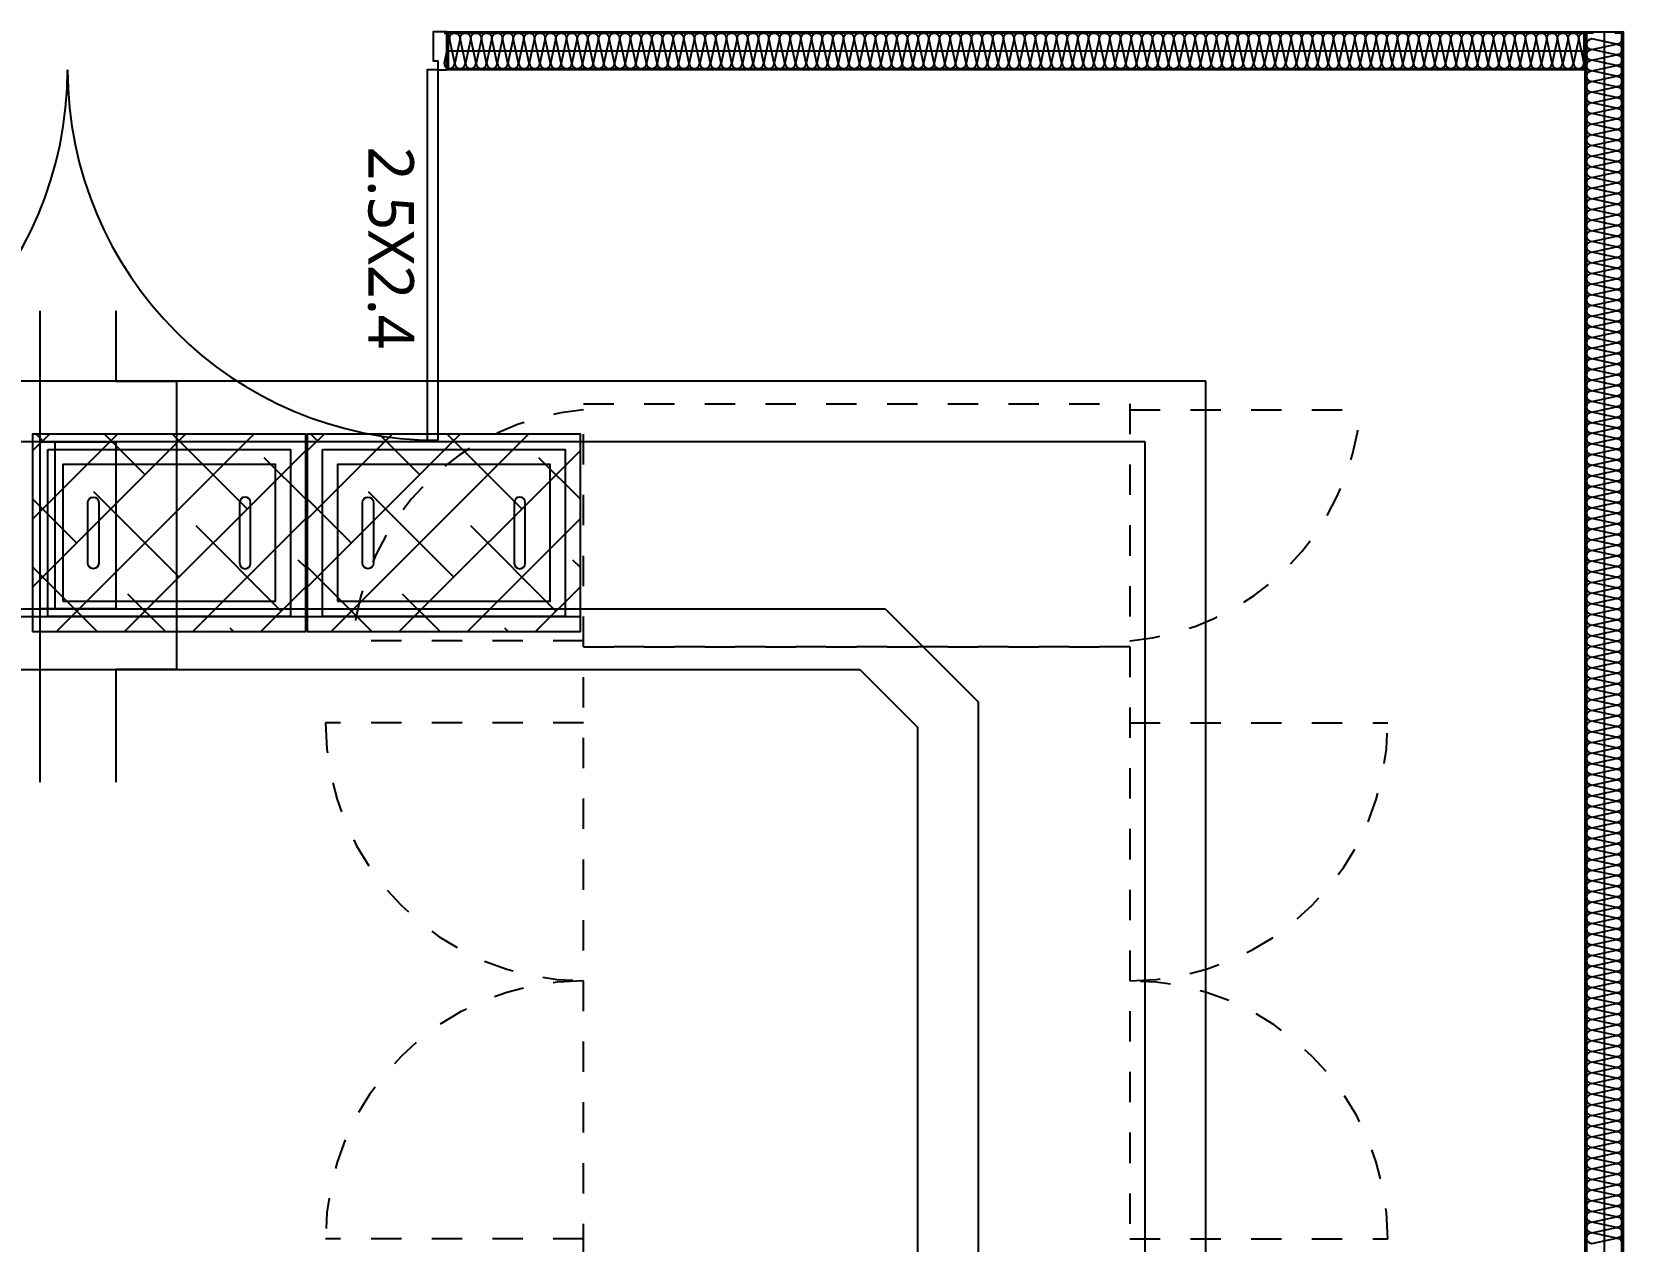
# Model space of a CAD drawing. Header units: millimetres. Extents: x 9 to 147, y 4 to 115.
# Drawn here: x 67.38 to 72.62, y 52.34 to 56.33 of the extents above; entities that cross this region are included whole.
import ezdxf

# ---------------------------------------------------------------- set-up
doc = ezdxf.new("R2010")
doc.units = ezdxf.units.MM
doc.header["$LTSCALE"] = 200
doc.linetypes.add('XR-PLAN$0$CEN-GAUN', pattern=[32.2, 30, -1, 0.2, -1])
doc.linetypes.add('XR-PLAN$0$HIDDEN', pattern=[0.375, 0.25, -0.125])
doc.layers.get('DEFPOINTS').update_dxf_attribs({"color": 137})
for name, color, linetype in [('XR-PLAN$0$0DOOR', 252, 'Continuous'), ('XR-PLAN$0$0DOOR-OPEN', 252, 'Continuous'), ('XR-PLAN$0$CEN', 252, 'XR-PLAN$0$CEN-GAUN'), ('XR-PLAN$0$ELE-5', 252, 'Continuous'), ('XR-PLAN$0$ELE-6', 252, 'Continuous'), ('XR-PLAN$0$ELE-7', 252, 'Continuous'), ('XR-PLAN$0$ETC-8', 252, 'Continuous'), ('XR-PLAN$0$HAT', 252, 'Continuous'), ('XR-PLAN$0$HAT-INS', 252, 'Continuous'), ('XR-PLAN$0$Panel', 252, 'Continuous'), ('XR-PLAN$0$수배전반', 252, 'XR-PLAN$0$HIDDEN'), ('XR-PLAN$0$장비', 252, 'XR-PLAN$0$HIDDEN')]:
    doc.layers.add(name, color=color, linetype=linetype)
doc.layers.add('XR-PLAN$0$TXT-1', color=137, linetype='Continuous', plot=False)
doc.styles.add('XR-PLAN$0$XREF-A-PLAN$0$스타일1', font='MALGUN_0.TTF')

# ---------------------------------------------------------------- blocks, each defined once
blk = doc.blocks.new('XR-PLAN$0$전기트렌치')
at = {"layer": 'XR-PLAN$0$HAT'}
h = blk.add_hatch(dxfattribs=at)
h.set_pattern_fill('ANSI38', color=256, scale=50)
h.set_pattern_definition([(45, (-42926.72, -52223.58), (-112.2532, 112.2532), []), (135, (-42926.72, -52223.58), (-336.7596, 112.2532), [396.875, -238.125])])
h.paths.add_polyline_path([(-2965.3, -175), (-3865.3, -175), (-3865.3, -825), (-2965.3, -825)])
h = blk.add_hatch(dxfattribs=at)
h.set_pattern_fill('ANSI38', color=256, scale=50)
h.set_pattern_definition([(45, (-42021.72, -52223.58), (-112.2532, 112.2532), []), (135, (-42021.72, -52223.58), (-336.7596, 112.2532), [396.875, -238.125])])
h.paths.add_polyline_path([(-2060.3, -175), (-2960.3, -175), (-2960.3, -825), (-2060.3, -825)])
at = {"layer": 'XR-PLAN$0$ELE-5'}
blk.add_lwpolyline([(-5675.3, -775), (-2060.3, -775), (-2060.3, -175)], dxfattribs=at)
for points in [[(-3865.3, -825), (-2965.3, -825), (-2965.3, -175), (-3865.3, -175)], [(-2960.3, -825), (-2060.3, -825), (-2060.3, -175), (-2960.3, -175)]]:
    blk.add_lwpolyline(points, close=True, dxfattribs=at)
at = {"layer": 'XR-PLAN$0$ELE-6', "ltscale": 0.5}
for points in [[(-3815.3, -225), (-3015.3, -225), (-3015.3, -775), (-3815.3, -775)], [(-2910.3, -225), (-2110.3, -225), (-2110.3, -775), (-2910.3, -775)], [(-3765.3, -725), (-3065.3, -725), (-3065.3, -275), (-3765.3, -275)], [(-2860.3, -725), (-2160.3, -725), (-2160.3, -275), (-2860.3, -275)]]:
    blk.add_lwpolyline(points, close=True, dxfattribs=at)
at = {"layer": 'XR-PLAN$0$ELE-6'}
for points in [[(-3683.3, -600), (-3683.3, -400, -1), (-3647.3, -400), (-3647.3, -600, -1)], [(-3147.3, -600), (-3147.3, -400, 1), (-3183.3, -400), (-3183.3, -600, 1)], [(-2778.3, -600), (-2778.3, -400, -1), (-2742.3, -400), (-2742.3, -600, -1)], [(-2242.3, -600), (-2242.3, -400, 1), (-2278.3, -400), (-2278.3, -600, 1)]]:
    blk.add_lwpolyline(points, format="xyb", close=True, dxfattribs=at)
at = {"layer": 'XR-PLAN$0$ELE-7'}
for points in [[(-200, -200), (-6725, -200), (-6725, -9493.2), (-7031.8, -9800), (-8550, -9800), (-8550, -10350), (-7031.8, -10350), (-6725, -10656.8), (-6725, -12575), (-6175, -12575), (-6175, -12056.8), (-5868.2, -11750), (-200, -11750), (-200, -9956.8), (106.8, -9650), (1250, -9650), (1250, -9100), (106.8, -9100), (-200, -8793.2)], [(-1056.8, -750), (-750, -1056.8), (-750, -10893.2), (-1056.8, -11200), (-5868.2, -11200), (-6175, -10893.2), (-6175, -1056.8), (-5868.2, -750)]]:
    blk.add_lwpolyline(points, close=True, dxfattribs=at)
at = {"layer": 'XR-PLAN$0$ETC-8'}
for points in [[(0, 0), (-6925, 0), (-6925, -9410.3), (-7114.7, -9600), (-8550, -9600), (-8550, -10550), (-7114.7, -10550), (-6925, -10739.7), (-6925, -12575), (-5975, -12575), (-5975, -12139.7), (-5785.3, -11950), (0, -11950), (0, -10039.7), (189.7, -9850), (1250, -9850), (1250, -8900), (189.7, -8900), (0, -8710.3)], [(-1139.7, -950), (-950, -1139.7), (-950, -10810.3), (-1139.7, -11000), (-5785.3, -11000), (-5975, -10810.3), (-5975, -1139.7), (-5785.3, -950)]]:
    blk.add_lwpolyline(points, close=True, dxfattribs=at)
blk = doc.blocks.new('*U117')
at = {"layer": 'XR-PLAN$0$HAT-INS'}
for points in [[(-2154.2, 0, -0.414214), (-2169.2, 15), (-2154.2, 85, 1), (-2184.2, 85), (-2169.2, 15, -0.414214), (-2184.2, 0, 0.414214)], [(-2124.2, 0, -0.414214), (-2139.2, 15), (-2124.2, 85, 1), (-2154.2, 85), (-2139.2, 15, -0.414214), (-2154.2, 0, 0.414214)], [(-2094.2, 0, -0.414214), (-2109.2, 15), (-2094.2, 85, 1), (-2124.2, 85), (-2109.2, 15, -0.414214), (-2124.2, 0, 0.414214)], [(-2064.2, 0, -0.414214), (-2079.2, 15), (-2064.2, 85, 1), (-2094.2, 85), (-2079.2, 15, -0.414214), (-2094.2, 0, 0.414214)], [(-2034.2, 0, -0.414214), (-2049.2, 15), (-2034.2, 85, 1), (-2064.2, 85), (-2049.2, 15, -0.414214), (-2064.2, 0, 0.414214)], [(-2004.2, 0, -0.414214), (-2019.2, 15), (-2004.2, 85, 1), (-2034.2, 85), (-2019.2, 15, -0.414214), (-2034.2, 0, 0.414214)], [(-1974.2, 0, -0.414214), (-1989.2, 15), (-1974.2, 85, 1), (-2004.2, 85), (-1989.2, 15, -0.414214), (-2004.2, 0, 0.414214)], [(-1944.2, 0, -0.414214), (-1959.2, 15), (-1944.2, 85, 1), (-1974.2, 85), (-1959.2, 15, -0.414214), (-1974.2, 0, 0.414214)], [(-1914.2, 0, -0.414214), (-1929.2, 15), (-1914.2, 85, 1), (-1944.2, 85), (-1929.2, 15, -0.414214), (-1944.2, 0, 0.414214)], [(-1884.2, 0, -0.414214), (-1899.2, 15), (-1884.2, 85, 1), (-1914.2, 85), (-1899.2, 15, -0.414214), (-1914.2, 0, 0.414214)], [(-1854.2, 0, -0.414214), (-1869.2, 15), (-1854.2, 85, 1), (-1884.2, 85), (-1869.2, 15, -0.414214), (-1884.2, 0, 0.414214)], [(-1824.2, 0, -0.414214), (-1839.2, 15), (-1824.2, 85, 1), (-1854.2, 85), (-1839.2, 15, -0.414214), (-1854.2, 0, 0.414214)], [(-1794.2, 0, -0.414214), (-1809.2, 15), (-1794.2, 85, 1), (-1824.2, 85), (-1809.2, 15, -0.414214), (-1824.2, 0, 0.414214)], [(-1764.2, 0, -0.414214), (-1779.2, 15), (-1764.2, 85, 1), (-1794.2, 85), (-1779.2, 15, -0.414214), (-1794.2, 0, 0.414214)], [(-1734.2, 0, -0.414214), (-1749.2, 15), (-1734.2, 85, 1), (-1764.2, 85), (-1749.2, 15, -0.414214), (-1764.2, 0, 0.414214)], [(-1704.2, 0, -0.414214), (-1719.2, 15), (-1704.2, 85, 1), (-1734.2, 85), (-1719.2, 15, -0.414214), (-1734.2, 0, 0.414214)], [(-1674.2, 0, -0.414214), (-1689.2, 15), (-1674.2, 85, 1), (-1704.2, 85), (-1689.2, 15, -0.414214), (-1704.2, 0, 0.414214)], [(-1644.2, 0, -0.414214), (-1659.2, 15), (-1644.2, 85, 1), (-1674.2, 85), (-1659.2, 15, -0.414214), (-1674.2, 0, 0.414214)], [(-1614.2, 0, -0.414214), (-1629.2, 15), (-1614.2, 85, 1), (-1644.2, 85), (-1629.2, 15, -0.414214), (-1644.2, 0, 0.414214)], [(-1584.2, 0, -0.414214), (-1599.2, 15), (-1584.2, 85, 1), (-1614.2, 85), (-1599.2, 15, -0.414214), (-1614.2, 0, 0.414214)], [(-1554.2, 0, -0.414214), (-1569.2, 15), (-1554.2, 85, 1), (-1584.2, 85), (-1569.2, 15, -0.414214), (-1584.2, 0, 0.414214)], [(-1524.2, 0, -0.414214), (-1539.2, 15), (-1524.2, 85, 1), (-1554.2, 85), (-1539.2, 15, -0.414214), (-1554.2, 0, 0.414214)], [(-1494.2, 0, -0.414214), (-1509.2, 15), (-1494.2, 85, 1), (-1524.2, 85), (-1509.2, 15, -0.414214), (-1524.2, 0, 0.414214)], [(-1464.2, 0, -0.414214), (-1479.2, 15), (-1464.2, 85, 1), (-1494.2, 85), (-1479.2, 15, -0.414214), (-1494.2, 0, 0.414214)], [(-1434.2, 0, -0.414214), (-1449.2, 15), (-1434.2, 85, 1), (-1464.2, 85), (-1449.2, 15, -0.414214), (-1464.2, 0, 0.414214)], [(-1404.2, 0, -0.414214), (-1419.2, 15), (-1404.2, 85, 1), (-1434.2, 85), (-1419.2, 15, -0.414214), (-1434.2, 0, 0.414214)], [(-1374.2, 0, -0.414214), (-1389.2, 15), (-1374.2, 85, 1), (-1404.2, 85), (-1389.2, 15, -0.414214), (-1404.2, 0, 0.414214)], [(-1344.2, 0, -0.414214), (-1359.2, 15), (-1344.2, 85, 1), (-1374.2, 85), (-1359.2, 15, -0.414214), (-1374.2, 0, 0.414214)], [(-1314.2, 0, -0.414214), (-1329.2, 15), (-1314.2, 85, 1), (-1344.2, 85), (-1329.2, 15, -0.414214), (-1344.2, 0, 0.414214)], [(-1284.2, 0, -0.414214), (-1299.2, 15), (-1284.2, 85, 1), (-1314.2, 85), (-1299.2, 15, -0.414214), (-1314.2, 0, 0.414214)], [(-1254.2, 0, -0.414214), (-1269.2, 15), (-1254.2, 85, 1), (-1284.2, 85), (-1269.2, 15, -0.414214), (-1284.2, 0, 0.414214)], [(-1224.2, 0, -0.414214), (-1239.2, 15), (-1224.2, 85, 1), (-1254.2, 85), (-1239.2, 15, -0.414214), (-1254.2, 0, 0.414214)], [(-1194.2, 0, -0.414214), (-1209.2, 15), (-1194.2, 85, 1), (-1224.2, 85), (-1209.2, 15, -0.414214), (-1224.2, 0, 0.414214)], [(-1164.2, 0, -0.414214), (-1179.2, 15), (-1164.2, 85, 1), (-1194.2, 85), (-1179.2, 15, -0.414214), (-1194.2, 0, 0.414214)], [(-1134.2, 0, -0.414214), (-1149.2, 15), (-1134.2, 85, 1), (-1164.2, 85), (-1149.2, 15, -0.414214), (-1164.2, 0, 0.414214)], [(-1104.2, 0, -0.414214), (-1119.2, 15), (-1104.2, 85, 1), (-1134.2, 85), (-1119.2, 15, -0.414214), (-1134.2, 0, 0.414214)], [(-1074.2, 0, -0.414214), (-1089.2, 15), (-1074.2, 85, 1), (-1104.2, 85), (-1089.2, 15, -0.414214), (-1104.2, 0, 0.414214)], [(-1044.2, 0, -0.414214), (-1059.2, 15), (-1044.2, 85, 1), (-1074.2, 85), (-1059.2, 15, -0.414214), (-1074.2, 0, 0.414214)], [(-1014.2, 0, -0.414214), (-1029.2, 15), (-1014.2, 85, 1), (-1044.2, 85), (-1029.2, 15, -0.414214), (-1044.2, 0, 0.414214)], [(-984.2, 0, -0.414214), (-999.2, 15), (-984.2, 85, 1), (-1014.2, 85), (-999.2, 15, -0.414214), (-1014.2, 0, 0.414214)], [(-954.2, 0, -0.414214), (-969.2, 15), (-954.2, 85, 1), (-984.2, 85), (-969.2, 15, -0.414214), (-984.2, 0, 0.414214)], [(-924.2, 0, -0.414214), (-939.2, 15), (-924.2, 85, 1), (-954.2, 85), (-939.2, 15, -0.414214), (-954.2, 0, 0.414214)], [(-894.2, 0, -0.414214), (-909.2, 15), (-894.2, 85, 1), (-924.2, 85), (-909.2, 15, -0.414214), (-924.2, 0, 0.414214)], [(-864.2, 0, -0.414214), (-879.2, 15), (-864.2, 85, 1), (-894.2, 85), (-879.2, 15, -0.414214), (-894.2, 0, 0.414214)], [(-834.2, 0, -0.414214), (-849.2, 15), (-834.2, 85, 1), (-864.2, 85), (-849.2, 15, -0.414214), (-864.2, 0, 0.414214)], [(-804.2, 0, -0.414214), (-819.2, 15), (-804.2, 85, 1), (-834.2, 85), (-819.2, 15, -0.414214), (-834.2, 0, 0.414214)], [(-774.2, 0, -0.414214), (-789.2, 15), (-774.2, 85, 1), (-804.2, 85), (-789.2, 15, -0.414214), (-804.2, 0, 0.414214)], [(-744.2, 0, -0.414214), (-759.2, 15), (-744.2, 85, 1), (-774.2, 85), (-759.2, 15, -0.414214), (-774.2, 0, 0.414214)], [(-714.2, 0, -0.414214), (-729.2, 15), (-714.2, 85, 1), (-744.2, 85), (-729.2, 15, -0.414214), (-744.2, 0, 0.414214)], [(-684.2, 0, -0.414214), (-699.2, 15), (-684.2, 85, 1), (-714.2, 85), (-699.2, 15, -0.414214), (-714.2, 0, 0.414214)], [(-654.2, 0, -0.414214), (-669.2, 15), (-654.2, 85, 1), (-684.2, 85), (-669.2, 15, -0.414214), (-684.2, 0, 0.414214)], [(-624.2, 0, -0.414214), (-639.2, 15), (-624.2, 85, 1), (-654.2, 85), (-639.2, 15, -0.414214), (-654.2, 0, 0.414214)], [(-594.2, 0, -0.414214), (-609.2, 15), (-594.2, 85, 1), (-624.2, 85), (-609.2, 15, -0.414214), (-624.2, 0, 0.414214)], [(-564.2, 0, -0.414214), (-579.2, 15), (-564.2, 85, 1), (-594.2, 85), (-579.2, 15, -0.414214), (-594.2, 0, 0.414214)], [(-534.2, 0, -0.414214), (-549.2, 15), (-534.2, 85, 1), (-564.2, 85), (-549.2, 15, -0.414214), (-564.2, 0, 0.414214)], [(-504.2, 0, -0.414214), (-519.2, 15), (-504.2, 85, 1), (-534.2, 85), (-519.2, 15, -0.414214), (-534.2, 0, 0.414214)], [(-474.2, 0, -0.414214), (-489.2, 15), (-474.2, 85, 1), (-504.2, 85), (-489.2, 15, -0.414214), (-504.2, 0, 0.414214)], [(-444.2, 0, -0.414214), (-459.2, 15), (-444.2, 85, 1), (-474.2, 85), (-459.2, 15, -0.414214), (-474.2, 0, 0.414214)], [(-414.2, 0, -0.414214), (-429.2, 15), (-414.2, 85, 1), (-444.2, 85), (-429.2, 15, -0.414214), (-444.2, 0, 0.414214)], [(-384.2, 0, -0.414214), (-399.2, 15), (-384.2, 85, 1), (-414.2, 85), (-399.2, 15, -0.414214), (-414.2, 0, 0.414214)], [(-354.2, 0, -0.414214), (-369.2, 15), (-354.2, 85, 1), (-384.2, 85), (-369.2, 15, -0.414214), (-384.2, 0, 0.414214)], [(-324.2, 0, -0.414214), (-339.2, 15), (-324.2, 85, 1), (-354.2, 85), (-339.2, 15, -0.414214), (-354.2, 0, 0.414214)], [(-294.2, 0, -0.414214), (-309.2, 15), (-294.2, 85, 1), (-324.2, 85), (-309.2, 15, -0.414214), (-324.2, 0, 0.414214)], [(-264.2, 0, -0.414214), (-279.2, 15), (-264.2, 85, 1), (-294.2, 85), (-279.2, 15, -0.414214), (-294.2, 0, 0.414214)], [(-234.2, 0, -0.414214), (-249.2, 15), (-234.2, 85, 1), (-264.2, 85), (-249.2, 15, -0.414214), (-264.2, 0, 0.414214)], [(-204.2, 0, -0.414214), (-219.2, 15), (-204.2, 85, 1), (-234.2, 85), (-219.2, 15, -0.414214), (-234.2, 0, 0.414214)], [(-174.2, 0, -0.414214), (-189.2, 15), (-174.2, 85, 1), (-204.2, 85), (-189.2, 15, -0.414214), (-204.2, 0, 0.414214)], [(-144.2, 0, -0.414214), (-159.2, 15), (-144.2, 85, 1), (-174.2, 85), (-159.2, 15, -0.414214), (-174.2, 0, 0.414214)], [(-114.2, 0, -0.414214), (-129.2, 15), (-114.2, 85, 1), (-144.2, 85), (-129.2, 15, -0.414214), (-144.2, 0, 0.414214)], [(-84.2, 0, -0.414214), (-99.2, 15), (-84.2, 85, 1), (-114.2, 85), (-99.2, 15, -0.414214), (-114.2, 0, 0.414214)], [(-54.2, 0, -0.414214), (-69.2, 15), (-54.2, 85, 1), (-84.2, 85), (-69.2, 15, -0.414214), (-84.2, 0, 0.414214)], [(-24.2, 0, -0.414214), (-39.2, 15), (-24.2, 85, 1), (-54.2, 85), (-39.2, 15, -0.414214), (-54.2, 0, 0.414214)], [(5.8, 0, -0.414214), (-9.2, 15), (5.8, 85, 1), (-24.2, 85), (-9.2, 15, -0.414214), (-24.2, 0, 0.414214)], [(35.8, 0, -0.414214), (20.8, 15), (35.8, 85, 1), (5.8, 85), (20.8, 15, -0.414214), (5.8, 0, 0.414214)], [(65.8, 0, -0.414214), (50.8, 15), (65.8, 85, 1), (35.8, 85), (50.8, 15, -0.414214), (35.8, 0, 0.414214)], [(95.8, 0, -0.414214), (80.8, 15), (95.8, 85, 1), (65.8, 85), (80.8, 15, -0.414214), (65.8, 0, 0.414214)], [(125.8, 0, -0.414214), (110.8, 15), (125.8, 85, 1), (95.8, 85), (110.8, 15, -0.414214), (95.8, 0, 0.414214)], [(155.8, 0, -0.414214), (140.8, 15), (155.8, 85, 1), (125.8, 85), (140.8, 15, -0.414214), (125.8, 0, 0.414214)], [(185.8, 0, -0.414214), (170.8, 15), (185.8, 85, 1), (155.8, 85), (170.8, 15, -0.414214), (155.8, 0, 0.414214)], [(215.8, 0, -0.414214), (200.8, 15), (215.8, 85, 1), (185.8, 85), (200.8, 15, -0.414214), (185.8, 0, 0.414214)], [(245.8, 0, -0.414214), (230.8, 15), (245.8, 85, 1), (215.8, 85), (230.8, 15, -0.414214), (215.8, 0, 0.414214)], [(275.8, 0, -0.414214), (260.8, 15), (275.8, 85, 1), (245.8, 85), (260.8, 15, -0.414214), (245.8, 0, 0.414214)], [(305.8, 0, -0.414214), (290.8, 15), (305.8, 85, 1), (275.8, 85), (290.8, 15, -0.414214), (275.8, 0, 0.414214)], [(335.8, 0, -0.414214), (320.8, 15), (335.8, 85, 1), (305.8, 85), (320.8, 15, -0.414214), (305.8, 0, 0.414214)], [(365.8, 0, -0.414214), (350.8, 15), (365.8, 85, 1), (335.8, 85), (350.8, 15, -0.414214), (335.8, 0, 0.414214)], [(395.8, 0, -0.414214), (380.8, 15), (395.8, 85, 1), (365.8, 85), (380.8, 15, -0.414214), (365.8, 0, 0.414214)], [(425.8, 0, -0.414214), (410.8, 15), (425.8, 85, 1), (395.8, 85), (410.8, 15, -0.414214), (395.8, 0, 0.414214)], [(455.8, 0, -0.414214), (440.8, 15), (455.8, 85, 1), (425.8, 85), (440.8, 15, -0.414214), (425.8, 0, 0.414214)], [(485.8, 0, -0.414214), (470.8, 15), (485.8, 85, 1), (455.8, 85), (470.8, 15, -0.414214), (455.8, 0, 0.414214)], [(515.8, 0, -0.414214), (500.8, 15), (515.8, 85, 1), (485.8, 85), (500.8, 15, -0.414214), (485.8, 0, 0.414214)], [(545.8, 0, -0.414214), (530.8, 15), (545.8, 85, 1), (515.8, 85), (530.8, 15, -0.414214), (515.8, 0, 0.414214)], [(575.8, 0, -0.414214), (560.8, 15), (575.8, 85, 1), (545.8, 85), (560.8, 15, -0.414214), (545.8, 0, 0.414214)], [(605.8, 0, -0.414214), (590.8, 15), (605.8, 85, 1), (575.8, 85), (590.8, 15, -0.414214), (575.8, 0, 0.414214)], [(635.8, 0, -0.414214), (620.8, 15), (635.8, 85, 1), (605.8, 85), (620.8, 15, -0.414214), (605.8, 0, 0.414214)], [(665.8, 0, -0.414214), (650.8, 15), (665.8, 85, 1), (635.8, 85), (650.8, 15, -0.414214), (635.8, 0, 0.414214)], [(695.8, 0, -0.414214), (680.8, 15), (695.8, 85, 1), (665.8, 85), (680.8, 15, -0.414214), (665.8, 0, 0.414214)], [(725.8, 0, -0.414214), (710.8, 15), (725.8, 85, 1), (695.8, 85), (710.8, 15, -0.414214), (695.8, 0, 0.414214)], [(755.8, 0, -0.414214), (740.8, 15), (755.8, 85, 1), (725.8, 85), (740.8, 15, -0.414214), (725.8, 0, 0.414214)], [(785.8, 0, -0.414214), (770.8, 15), (785.8, 85, 1), (755.8, 85), (770.8, 15, -0.414214), (755.8, 0, 0.414214)], [(815.8, 0, -0.414214), (800.8, 15), (815.8, 85, 1), (785.8, 85), (800.8, 15, -0.414214), (785.8, 0, 0.414214)], [(845.8, 0, -0.414214), (830.8, 15), (845.8, 85, 1), (815.8, 85), (830.8, 15, -0.414214), (815.8, 0, 0.414214)], [(875.8, 0, -0.414214), (860.8, 15), (875.8, 85, 1), (845.8, 85), (860.8, 15, -0.414214), (845.8, 0, 0.414214)], [(905.8, 0, -0.414214), (890.8, 15), (905.8, 85, 1), (875.8, 85), (890.8, 15, -0.414214), (875.8, 0, 0.414214)], [(935.8, 0, -0.414214), (920.8, 15), (935.8, 85, 1), (905.8, 85), (920.8, 15, -0.414214), (905.8, 0, 0.414214)], [(965.8, 0, -0.414214), (950.8, 15), (965.8, 85, 1), (935.8, 85), (950.8, 15, -0.414214), (935.8, 0, 0.414214)], [(995.8, 0, -0.414214), (980.8, 15), (995.8, 85, 1), (965.8, 85), (980.8, 15, -0.414214), (965.8, 0, 0.414214)], [(1025.8, 0, -0.414214), (1010.8, 15), (1025.8, 85, 1), (995.8, 85), (1010.8, 15, -0.414214), (995.8, 0, 0.414214)]]:
    blk.add_lwpolyline(points, format="xyb", dxfattribs=at)
blk = doc.blocks.new('*U118')
at = {"layer": 'XR-PLAN$0$HAT-INS'}
for points in [[(-931.975315, 0, -0.4142135624), (-946.975315, 15), (-931.975315, 85, 1), (-961.975315, 85), (-946.975315, 15, -0.4142135624), (-961.975315, 0, 0.4142135624)], [(-901.975315, 0, -0.4142135624), (-916.975315, 15), (-901.975315, 85, 1), (-931.975315, 85), (-916.975315, 15, -0.4142135624), (-931.975315, 0, 0.4142135624)], [(-871.975315, 0, -0.4142135624), (-886.975315, 15), (-871.975315, 85, 1), (-901.975315, 85), (-886.975315, 15, -0.4142135624), (-901.975315, 0, 0.4142135624)], [(-841.975315, 0, -0.4142135624), (-856.975315, 15), (-841.975315, 85, 1), (-871.975315, 85), (-856.975315, 15, -0.4142135624), (-871.975315, 0, 0.4142135624)], [(-811.975315, 0, -0.4142135624), (-826.975315, 15), (-811.975315, 85, 1), (-841.975315, 85), (-826.975315, 15, -0.4142135624), (-841.975315, 0, 0.4142135624)], [(-781.975315, 0, -0.4142135624), (-796.975315, 15), (-781.975315, 85, 1), (-811.975315, 85), (-796.975315, 15, -0.4142135624), (-811.975315, 0, 0.4142135624)], [(-751.975315, 0, -0.4142135624), (-766.975315, 15), (-751.975315, 85, 1), (-781.975315, 85), (-766.975315, 15, -0.4142135624), (-781.975315, 0, 0.4142135624)], [(-721.975315, 0, -0.4142135624), (-736.975315, 15), (-721.975315, 85, 1), (-751.975315, 85), (-736.975315, 15, -0.4142135624), (-751.975315, 0, 0.4142135624)], [(-691.975315, 0, -0.4142135624), (-706.975315, 15), (-691.975315, 85, 1), (-721.975315, 85), (-706.975315, 15, -0.4142135624), (-721.975315, 0, 0.4142135624)], [(-661.975315, 0, -0.4142135624), (-676.975315, 15), (-661.975315, 85, 1), (-691.975315, 85), (-676.975315, 15, -0.4142135624), (-691.975315, 0, 0.4142135624)], [(-631.975315, 0, -0.4142135624), (-646.975315, 15), (-631.975315, 85, 1), (-661.975315, 85), (-646.975315, 15, -0.4142135624), (-661.975315, 0, 0.4142135624)], [(-601.975315, 0, -0.4142135624), (-616.975315, 15), (-601.975315, 85, 1), (-631.975315, 85), (-616.975315, 15, -0.4142135624), (-631.975315, 0, 0.4142135624)], [(-571.975315, 0, -0.4142135624), (-586.975315, 15), (-571.975315, 85, 1), (-601.975315, 85), (-586.975315, 15, -0.4142135624), (-601.975315, 0, 0.4142135624)], [(-541.975315, 0, -0.4142135624), (-556.975315, 15), (-541.975315, 85, 1), (-571.975315, 85), (-556.975315, 15, -0.4142135624), (-571.975315, 0, 0.4142135624)], [(-511.975315, 0, -0.4142135624), (-526.975315, 15), (-511.975315, 85, 1), (-541.975315, 85), (-526.975315, 15, -0.4142135624), (-541.975315, 0, 0.4142135624)], [(-481.975315, 0, -0.4142135624), (-496.975315, 15), (-481.975315, 85, 1), (-511.975315, 85), (-496.975315, 15, -0.4142135624), (-511.975315, 0, 0.4142135624)], [(-451.975315, 0, -0.4142135624), (-466.975315, 15), (-451.975315, 85, 1), (-481.975315, 85), (-466.975315, 15, -0.4142135624), (-481.975315, 0, 0.4142135624)], [(-421.975315, 0, -0.4142135624), (-436.975315, 15), (-421.975315, 85, 1), (-451.975315, 85), (-436.975315, 15, -0.4142135624), (-451.975315, 0, 0.4142135624)], [(-391.975315, 0, -0.4142135624), (-406.975315, 15), (-391.975315, 85, 1), (-421.975315, 85), (-406.975315, 15, -0.4142135624), (-421.975315, 0, 0.4142135624)], [(-361.975315, 0, -0.4142135624), (-376.975315, 15), (-361.975315, 85, 1), (-391.975315, 85), (-376.975315, 15, -0.4142135624), (-391.975315, 0, 0.4142135624)], [(-331.975315, 0, -0.4142135624), (-346.975315, 15), (-331.975315, 85, 1), (-361.975315, 85), (-346.975315, 15, -0.4142135624), (-361.975315, 0, 0.4142135624)], [(-301.975315, 0, -0.4142135624), (-316.975315, 15), (-301.975315, 85, 1), (-331.975315, 85), (-316.975315, 15, -0.4142135624), (-331.975315, 0, 0.4142135624)], [(-271.975315, 0, -0.4142135624), (-286.975315, 15), (-271.975315, 85, 1), (-301.975315, 85), (-286.975315, 15, -0.4142135624), (-301.975315, 0, 0.4142135624)], [(-241.975315, 0, -0.4142135624), (-256.975315, 15), (-241.975315, 85, 1), (-271.975315, 85), (-256.975315, 15, -0.4142135624), (-271.975315, 0, 0.4142135624)], [(-211.975315, 0, -0.4142135624), (-226.975315, 15), (-211.975315, 85, 1), (-241.975315, 85), (-226.975315, 15, -0.4142135624), (-241.975315, 0, 0.4142135624)], [(-181.975315, 0, -0.4142135624), (-196.975315, 15), (-181.975315, 85, 1), (-211.975315, 85), (-196.975315, 15, -0.4142135624), (-211.975315, 0, 0.4142135624)], [(-151.975315, 0, -0.4142135624), (-166.975315, 15), (-151.975315, 85, 1), (-181.975315, 85), (-166.975315, 15, -0.4142135624), (-181.975315, 0, 0.4142135624)], [(-121.975315, 0, -0.4142135624), (-136.975315, 15), (-121.975315, 85, 1), (-151.975315, 85), (-136.975315, 15, -0.4142135624), (-151.975315, 0, 0.4142135624)], [(-91.975315, 0, -0.4142135624), (-106.975315, 15), (-91.975315, 85, 1), (-121.975315, 85), (-106.975315, 15, -0.4142135624), (-121.975315, 0, 0.4142135624)], [(-61.975315, 0, -0.4142135624), (-76.975315, 15), (-61.975315, 85, 1), (-91.975315, 85), (-76.975315, 15, -0.4142135624), (-91.975315, 0, 0.4142135624)], [(-31.975315, 0, -0.4142135624), (-46.975315, 15), (-31.975315, 85, 1), (-61.975315, 85), (-46.975315, 15, -0.4142135624), (-61.975315, 0, 0.4142135624)], [(-1.975315, 0, -0.4142135624), (-16.975315, 15), (-1.975315, 85, 1), (-31.975315, 85), (-16.975315, 15, -0.4142135624), (-31.975315, 0, 0.4142135624)], [(28.024685, 0, -0.4142135624), (13.024685, 15), (28.024685, 85, 1), (-1.975315, 85), (13.024685, 15, -0.4142135624), (-1.975315, 0, 0.4142135624)], [(58.024685, 0, -0.4142135624), (43.024685, 15), (58.024685, 85, 1), (28.024685, 85), (43.024685, 15, -0.4142135624), (28.024685, 0, 0.4142135624)], [(88.024685, 0, -0.4142135624), (73.024685, 15), (88.024685, 85, 1), (58.024685, 85), (73.024685, 15, -0.4142135624), (58.024685, 0, 0.4142135624)], [(118.024685, 0, -0.4142135624), (103.024685, 15), (118.024685, 85, 1), (88.024685, 85), (103.024685, 15, -0.4142135624), (88.024685, 0, 0.4142135624)], [(148.024685, 0, -0.4142135624), (133.024685, 15), (148.024685, 85, 1), (118.024685, 85), (133.024685, 15, -0.4142135624), (118.024685, 0, 0.4142135624)], [(178.024685, 0, -0.4142135624), (163.024685, 15), (178.024685, 85, 1), (148.024685, 85), (163.024685, 15, -0.4142135624), (148.024685, 0, 0.4142135624)], [(208.024685, 0, -0.4142135624), (193.024685, 15), (208.024685, 85, 1), (178.024685, 85), (193.024685, 15, -0.4142135624), (178.024685, 0, 0.4142135624)], [(238.024685, 0, -0.4142135624), (223.024685, 15), (238.024685, 85, 1), (208.024685, 85), (223.024685, 15, -0.4142135624), (208.024685, 0, 0.4142135624)], [(268.024685, 0, -0.4142135624), (253.024685, 15), (268.024685, 85, 1), (238.024685, 85), (253.024685, 15, -0.4142135624), (238.024685, 0, 0.4142135624)], [(298.024685, 0, -0.4142135624), (283.024685, 15), (298.024685, 85, 1), (268.024685, 85), (283.024685, 15, -0.4142135624), (268.024685, 0, 0.4142135624)], [(328.024685, 0, -0.4142135624), (313.024685, 15), (328.024685, 85, 1), (298.024685, 85), (313.024685, 15, -0.4142135624), (298.024685, 0, 0.4142135624)], [(358.024685, 0, -0.4142135624), (343.024685, 15), (358.024685, 85, 1), (328.024685, 85), (343.024685, 15, -0.4142135624), (328.024685, 0, 0.4142135624)], [(388.024685, 0, -0.4142135624), (373.024685, 15), (388.024685, 85, 1), (358.024685, 85), (373.024685, 15, -0.4142135624), (358.024685, 0, 0.4142135624)], [(418.024685, 0, -0.4142135624), (403.024685, 15), (418.024685, 85, 1), (388.024685, 85), (403.024685, 15, -0.4142135624), (388.024685, 0, 0.4142135624)], [(448.024685, 0, -0.4142135624), (433.024685, 15), (448.024685, 85, 1), (418.024685, 85), (433.024685, 15, -0.4142135624), (418.024685, 0, 0.4142135624)], [(478.024685, 0, -0.4142135624), (463.024685, 15), (478.024685, 85, 1), (448.024685, 85), (463.024685, 15, -0.4142135624), (448.024685, 0, 0.4142135624)], [(508.024685, 0, -0.4142135624), (493.024685, 15), (508.024685, 85, 1), (478.024685, 85), (493.024685, 15, -0.4142135624), (478.024685, 0, 0.4142135624)], [(538.024685, 0, -0.4142135624), (523.024685, 15), (538.024685, 85, 1), (508.024685, 85), (523.024685, 15, -0.4142135624), (508.024685, 0, 0.4142135624)], [(568.024685, 0, -0.4142135624), (553.024685, 15), (568.024685, 85, 1), (538.024685, 85), (553.024685, 15, -0.4142135624), (538.024685, 0, 0.4142135624)], [(598.024685, 0, -0.4142135624), (583.024685, 15), (598.024685, 85, 1), (568.024685, 85), (583.024685, 15, -0.4142135624), (568.024685, 0, 0.4142135624)], [(628.024685, 0, -0.4142135624), (613.024685, 15), (628.024685, 85, 1), (598.024685, 85), (613.024685, 15, -0.4142135624), (598.024685, 0, 0.4142135624)], [(658.024685, 0, -0.4142135624), (643.024685, 15), (658.024685, 85, 1), (628.024685, 85), (643.024685, 15, -0.4142135624), (628.024685, 0, 0.4142135624)], [(688.024685, 0, -0.4142135624), (673.024685, 15), (688.024685, 85, 1), (658.024685, 85), (673.024685, 15, -0.4142135624), (658.024685, 0, 0.4142135624)], [(718.024685, 0, -0.4142135624), (703.024685, 15), (718.024685, 85, 1), (688.024685, 85), (703.024685, 15, -0.4142135624), (688.024685, 0, 0.4142135624)], [(748.024685, 0, -0.4142135624), (733.024685, 15), (748.024685, 85, 1), (718.024685, 85), (733.024685, 15, -0.4142135624), (718.024685, 0, 0.4142135624)], [(778.024685, 0, -0.4142135624), (763.024685, 15), (778.024685, 85, 1), (748.024685, 85), (763.024685, 15, -0.4142135624), (748.024685, 0, 0.4142135624)], [(808.024685, 0, -0.4142135624), (793.024685, 15), (808.024685, 85, 1), (778.024685, 85), (793.024685, 15, -0.4142135624), (778.024685, 0, 0.4142135624)], [(838.024685, 0, -0.4142135624), (823.024685, 15), (838.024685, 85, 1), (808.024685, 85), (823.024685, 15, -0.4142135624), (808.024685, 0, 0.4142135624)], [(868.024685, 0, -0.4142135624), (853.024685, 15), (868.024685, 85, 1), (838.024685, 85), (853.024685, 15, -0.4142135624), (838.024685, 0, 0.4142135624)], [(898.024685, 0, -0.4142135624), (883.024685, 15), (898.024685, 85, 1), (868.024685, 85), (883.024685, 15, -0.4142135624), (868.024685, 0, 0.4142135624)], [(928.024685, 0, -0.4142135624), (913.024685, 15), (928.024685, 85, 1), (898.024685, 85), (913.024685, 15, -0.4142135624), (898.024685, 0, 0.4142135624)], [(958.024685, 0, -0.4142135624), (943.024685, 15), (958.024685, 85, 1), (928.024685, 85), (943.024685, 15, -0.4142135624), (928.024685, 0, 0.4142135624)], [(988.024685, 0, -0.4142135624), (973.024685, 15), (988.024685, 85, 1), (958.024685, 85), (973.024685, 15, -0.4142135624), (958.024685, 0, 0.4142135624)], [(1018.024685, 0, -0.4142135624), (1003.024685, 15), (1018.024685, 85, 1), (988.024685, 85), (1003.024685, 15, -0.4142135624), (988.024685, 0, 0.4142135624)], [(1048.024685, 0, -0.4142135624), (1033.024685, 15), (1048.024685, 85, 1), (1018.024685, 85), (1033.024685, 15, -0.4142135624), (1018.024685, 0, 0.4142135624)], [(1078.024685, 0, -0.4142135624), (1063.024685, 15), (1078.024685, 85, 1), (1048.024685, 85), (1063.024685, 15, -0.4142135624), (1048.024685, 0, 0.4142135624)], [(1108.024685, 0, -0.4142135624), (1093.024685, 15), (1108.024685, 85, 1), (1078.024685, 85), (1093.024685, 15, -0.4142135624), (1078.024685, 0, 0.4142135624)], [(1138.024685, 0, -0.4142135624), (1123.024685, 15), (1138.024685, 85, 1), (1108.024685, 85), (1123.024685, 15, -0.4142135624), (1108.024685, 0, 0.4142135624)], [(1168.024685, 0, -0.4142135624), (1153.024685, 15), (1168.024685, 85, 1), (1138.024685, 85), (1153.024685, 15, -0.4142135624), (1138.024685, 0, 0.4142135624)], [(1198.024685, 0, -0.4142135624), (1183.024685, 15), (1198.024685, 85, 1), (1168.024685, 85), (1183.024685, 15, -0.4142135624), (1168.024685, 0, 0.4142135624)], [(1228.024685, 0, -0.4142135624), (1213.024685, 15), (1228.024685, 85, 1), (1198.024685, 85), (1213.024685, 15, -0.4142135624), (1198.024685, 0, 0.4142135624)], [(1258.024685, 0, -0.4142135624), (1243.024685, 15), (1258.024685, 85, 1), (1228.024685, 85), (1243.024685, 15, -0.4142135624), (1228.024685, 0, 0.4142135624)], [(1288.024685, 0, -0.4142135624), (1273.024685, 15), (1288.024685, 85, 1), (1258.024685, 85), (1273.024685, 15, -0.4142135624), (1258.024685, 0, 0.4142135624)], [(1318.024685, 0, -0.4142135624), (1303.024685, 15), (1318.024685, 85, 1), (1288.024685, 85), (1303.024685, 15, -0.4142135624), (1288.024685, 0, 0.4142135624)], [(1348.024685, 0, -0.4142135624), (1333.024685, 15), (1348.024685, 85, 1), (1318.024685, 85), (1333.024685, 15, -0.4142135624), (1318.024685, 0, 0.4142135624)], [(1378.024685, 0, -0.4142135624), (1363.024685, 15), (1378.024685, 85, 1), (1348.024685, 85), (1363.024685, 15, -0.4142135624), (1348.024685, 0, 0.4142135624)], [(1408.024685, 0, -0.4142135624), (1393.024685, 15), (1408.024685, 85, 1), (1378.024685, 85), (1393.024685, 15, -0.4142135624), (1378.024685, 0, 0.4142135624)], [(1438.024685, 0, -0.4142135624), (1423.024685, 15), (1438.024685, 85, 1), (1408.024685, 85), (1423.024685, 15, -0.4142135624), (1408.024685, 0, 0.4142135624)], [(1468.024685, 0, -0.4142135624), (1453.024685, 15), (1468.024685, 85, 1), (1438.024685, 85), (1453.024685, 15, -0.4142135624), (1438.024685, 0, 0.4142135624)], [(1498.024685, 0, -0.4142135624), (1483.024685, 15), (1498.024685, 85, 1), (1468.024685, 85), (1483.024685, 15, -0.4142135624), (1468.024685, 0, 0.4142135624)], [(1528.024685, 0, -0.4142135624), (1513.024685, 15), (1528.024685, 85, 1), (1498.024685, 85), (1513.024685, 15, -0.4142135624), (1498.024685, 0, 0.4142135624)], [(1558.024685, 0, -0.4142135624), (1543.024685, 15), (1558.024685, 85, 1), (1528.024685, 85), (1543.024685, 15, -0.4142135624), (1528.024685, 0, 0.4142135624)], [(1588.024685, 0, -0.4142135624), (1573.024685, 15), (1588.024685, 85, 1), (1558.024685, 85), (1573.024685, 15, -0.4142135624), (1558.024685, 0, 0.4142135624)], [(1618.024685, 0, -0.4142135624), (1603.024685, 15), (1618.024685, 85, 1), (1588.024685, 85), (1603.024685, 15, -0.4142135624), (1588.024685, 0, 0.4142135624)], [(1648.024685, 0, -0.4142135624), (1633.024685, 15), (1648.024685, 85, 1), (1618.024685, 85), (1633.024685, 15, -0.4142135624), (1618.024685, 0, 0.4142135624)], [(1678.024685, 0, -0.4142135624), (1663.024685, 15), (1678.024685, 85, 1), (1648.024685, 85), (1663.024685, 15, -0.4142135624), (1648.024685, 0, 0.4142135624)], [(1708.024685, 0, -0.4142135624), (1693.024685, 15), (1708.024685, 85, 1), (1678.024685, 85), (1693.024685, 15, -0.4142135624), (1678.024685, 0, 0.4142135624)], [(1738.024685, 0, -0.4142135624), (1723.024685, 15), (1738.024685, 85, 1), (1708.024685, 85), (1723.024685, 15, -0.4142135624), (1708.024685, 0, 0.4142135624)], [(1768.024685, 0, -0.4142135624), (1753.024685, 15), (1768.024685, 85, 1), (1738.024685, 85), (1753.024685, 15, -0.4142135624), (1738.024685, 0, 0.4142135624)], [(1798.024685, 0, -0.4142135624), (1783.024685, 15), (1798.024685, 85, 1), (1768.024685, 85), (1783.024685, 15, -0.4142135624), (1768.024685, 0, 0.4142135624)], [(1828.024685, 0, -0.4142135624), (1813.024685, 15), (1828.024685, 85, 1), (1798.024685, 85), (1813.024685, 15, -0.4142135624), (1798.024685, 0, 0.4142135624)], [(1858.024685, 0, -0.4142135624), (1843.024685, 15), (1858.024685, 85, 1), (1828.024685, 85), (1843.024685, 15, -0.4142135624), (1828.024685, 0, 0.4142135624)], [(1888.024685, 0, -0.4142135624), (1873.024685, 15), (1888.024685, 85, 1), (1858.024685, 85), (1873.024685, 15, -0.4142135624), (1858.024685, 0, 0.4142135624)], [(1918.024685, 0, -0.4142135624), (1903.024685, 15), (1918.024685, 85, 1), (1888.024685, 85), (1903.024685, 15, -0.4142135624), (1888.024685, 0, 0.4142135624)], [(1948.024685, 0, -0.4142135624), (1933.024685, 15), (1948.024685, 85, 1), (1918.024685, 85), (1933.024685, 15, -0.4142135624), (1918.024685, 0, 0.4142135624)], [(1978.024685, 0, -0.4142135624), (1963.024685, 15), (1978.024685, 85, 1), (1948.024685, 85), (1963.024685, 15, -0.4142135624), (1948.024685, 0, 0.4142135624)], [(2008.024685, 0, -0.4142135624), (1993.024685, 15), (2008.024685, 85, 1), (1978.024685, 85), (1993.024685, 15, -0.4142135624), (1978.024685, 0, 0.4142135624)], [(2038.024685, 0, -0.4142135624), (2023.024685, 15), (2038.024685, 85, 1), (2008.024685, 85), (2023.024685, 15, -0.4142135624), (2008.024685, 0, 0.4142135624)], [(2068.024685, 0, -0.4142135624), (2053.024685, 15), (2068.024685, 85, 1), (2038.024685, 85), (2053.024685, 15, -0.4142135624), (2038.024685, 0, 0.4142135624)], [(2098.024685, 0, -0.4142135624), (2083.024685, 15), (2098.024685, 85, 1), (2068.024685, 85), (2083.024685, 15, -0.4142135624), (2068.024685, 0, 0.4142135624)], [(2128.024685, 0, -0.4142135624), (2113.024685, 15), (2128.024685, 85, 1), (2098.024685, 85), (2113.024685, 15, -0.4142135624), (2098.024685, 0, 0.4142135624)], [(2158.024685, 0, -0.4142135624), (2143.024685, 15), (2158.024685, 85, 1), (2128.024685, 85), (2143.024685, 15, -0.4142135624), (2128.024685, 0, 0.4142135624)], [(2188.024685, 0, -0.4142135624), (2173.024685, 15), (2188.024685, 85, 1), (2158.024685, 85), (2173.024685, 15, -0.4142135624), (2158.024685, 0, 0.4142135624)], [(2218.024685, 0, -0.4142135624), (2203.024685, 15), (2218.024685, 85, 1), (2188.024685, 85), (2203.024685, 15, -0.4142135624), (2188.024685, 0, 0.4142135624)], [(2248.024685, 0, -0.4142135624), (2233.024685, 15), (2248.024685, 85, 1), (2218.024685, 85), (2233.024685, 15, -0.4142135624), (2218.024685, 0, 0.4142135624)], [(2278.024685, 0, -0.4142135624), (2263.024685, 15), (2278.024685, 85, 1), (2248.024685, 85), (2263.024685, 15, -0.4142135624), (2248.024685, 0, 0.4142135624)], [(2308.024685, 0, -0.4142135624), (2293.024685, 15), (2308.024685, 85, 1), (2278.024685, 85), (2293.024685, 15, -0.4142135624), (2278.024685, 0, 0.4142135624)], [(2338.024685, 0, -0.4142135624), (2323.024685, 15), (2338.024685, 85, 1), (2308.024685, 85), (2323.024685, 15, -0.4142135624), (2308.024685, 0, 0.4142135624)], [(2368.024685, 0, -0.4142135624), (2353.024685, 15), (2368.024685, 85, 1), (2338.024685, 85), (2353.024685, 15, -0.4142135624), (2338.024685, 0, 0.4142135624)], [(2398.024685, 0, -0.4142135624), (2383.024685, 15), (2398.024685, 85, 1), (2368.024685, 85), (2383.024685, 15, -0.4142135624), (2368.024685, 0, 0.4142135624)], [(2428.024685, 0, -0.4142135624), (2413.024685, 15), (2428.024685, 85, 1), (2398.024685, 85), (2413.024685, 15, -0.4142135624), (2398.024685, 0, 0.4142135624)]]:
    blk.add_lwpolyline(points, format="xyb", dxfattribs=at)
blk = doc.blocks.new('XR-PLAN$0$EL-FR')
at = {"layer": 'XR-PLAN$0$수배전반', "ltscale": 2}
for p, q in [((-1500.3, -1120), (-740.3, -1120)), ((-3300.3, -1880), (-4060.3, -1880)), ((-3300.3, -2150), (-4150.3, -2150)), ((-1500.3, -2150), (-650.3, -2150)), ((-3300.3, -3850), (-4150.3, -3850)), ((-1500.3, -3850), (-650.3, -3850))]:
    blk.add_line(p, q, dxfattribs=at)
for points in [[(-1500.3, -1100), (-1500.3, -1900), (-3300.3, -1900), (-3300.3, -1100)], [(-1500.3, -1900), (-1500.3, -4100), (-3300.3, -4100), (-3300.3, -1900)]]:
    blk.add_lwpolyline(points, close=True, dxfattribs=at)
for centre, radius, start, end in [((-3229.3, -1951), 834, 94.8824, 175.1176), ((-1571.3, -1049), 834, 274.8824, 355.1176), ((-3300.3, -2150), 850, 180, 270), ((-1500.3, -2150), 850, 270, 0), ((-3300.3, -3850), 850, 90, 180), ((-1500.3, -3850), 850, 0, 90)]:
    blk.add_arc(centre, radius, start, end, dxfattribs=at)
blk = doc.blocks.new('XR-PLAN$0$D-2500')
at = {"layer": 'XR-PLAN$0$0DOOR'}
for p, q in [((30, -125), (30, -1345)), ((2470, -125), (2470, -1345))]:
    blk.add_line(p, q, dxfattribs=at)
for points in [[(2500, 0), (2455, 0), (2455, 0), (2455, 0), (2455, -95), (2470, -95), (2470, -125), (2500, -125), (2500, 0)], [(0, 0), (45, 0), (45, 0), (45, 0), (45, -95), (30, -95), (30, -125), (0, -125), (0, 0)], [(30, -125), (65, -125), (65, -1345), (30, -1345)], [(2470, -125), (2435, -125), (2435, -1345), (2470, -1345)]]:
    blk.add_lwpolyline(points, dxfattribs=at)
at = {"layer": 'XR-PLAN$0$0DOOR-OPEN'}
for centre, start, end in [((30, -125), 270, 0), ((2470, -125), 180, 270)]:
    blk.add_arc(centre, 1220, start, end, dxfattribs=at)
at = {"layer": 'DEFPOINTS', "style": 'XR-PLAN$0$XREF-A-PLAN$0$스타일1'}
blk.add_text('2.5X2.4', height=150, rotation=270, dxfattribs=at).set_placement((2241.1, -377.3))
blk = doc.blocks.new('XR-PLAN$0$지상1층 장비')
blk.add_blockref('XR-PLAN$0$EL-FR', (72500, 56200))

msp = doc.modelspace()

# ---------------------------------------------------------------- linework, layer by layer
at = {"layer": 'XR-PLAN$0$CEN'}
for p, q in [((72.5625, 56.325), (72.5625, 43.1)), ((68.75, 56.2625), (72.5, 56.2625))]:
    msp.add_line(p, q, dxfattribs=at)
at = {"layer": 'XR-PLAN$0$ELE-6'}
for points in [[(68.75, 56.2), (68.75, 56.325), (72.5, 56.325), (72.5, 56.2), (68.75, 56.2)], [(72.5, 56.325), (72.625, 56.325), (72.625, 43.1), (72.5, 43.1), (72.5, 56.325)]]:
    msp.add_lwpolyline(points, dxfattribs=at)
at = {"layer": 'XR-PLAN$0$Panel'}
for points in [[(68.75, 56.2625), (68.754, 56.2625), (68.754, 56.204), (72.496, 56.204), (72.496, 56.321), (68.754, 56.321), (68.754, 56.2625), (68.75, 56.2625)], [(72.525, 56.325), (72.525, 56.321), (72.504, 56.321), (72.504, 43.104), (72.621, 43.104), (72.621, 56.321), (72.6, 56.321), (72.6, 56.325)]]:
    msp.add_lwpolyline(points, dxfattribs=at)
at = {"layer": 'XR-PLAN$0$TXT-1'}
for points in [[(67.4091, 55.4068), (67.4091, 54.975), (67.6591, 54.975), (67.6591, 54.425), (67.4091, 54.425), (67.4091, 53.8536)], [(67.6591, 55.4068), (67.6591, 55.175), (67.8591, 55.175), (67.8591, 54.225), (67.6591, 54.225), (67.6591, 53.8536)]]:
    msp.add_lwpolyline(points, dxfattribs=at)
msp.add_lwpolyline([(67.4091, 54.975), (67.4091, 54.425), (67.4591, 54.425), (67.4591, 54.975)], close=True, dxfattribs=at)

# ---------------------------------------------------------------- block references
at = {"xscale": 0.001, "yscale": 0.001, "zscale": 0.001}
for name, p in [('XR-PLAN$0$전기트렌치', (71.25, 55.175)), ('XR-PLAN$0$EL-FR', (72.5, 56.2))]:
    msp.add_blockref(name, p, dxfattribs=at)
at = {"layer": 'XR-PLAN$0$ELE-6', "xscale": 0.001, "yscale": 0.001, "zscale": 0.001}
msp.add_blockref('XR-PLAN$0$D-2500', (66.25, 56.325), dxfattribs=at)
at = {"layer": 'XR-PLAN$0$HAT-INS', "xscale": 0.00117, "yscale": 0.00117, "zscale": 0.00117}
for name, p, rotation in [('*U117', (69.9405, 56.321), 180), ('*U118', (72.621, 53.4608), 90)]:
    msp.add_blockref(name, p, dxfattribs=dict(at, rotation=rotation))
at = {"layer": 'XR-PLAN$0$장비', "xscale": 0.001, "yscale": 0.001, "zscale": 0.001}
msp.add_blockref('XR-PLAN$0$지상1층 장비', (0, 0), dxfattribs=at)

doc.saveas('drawing.dxf')
